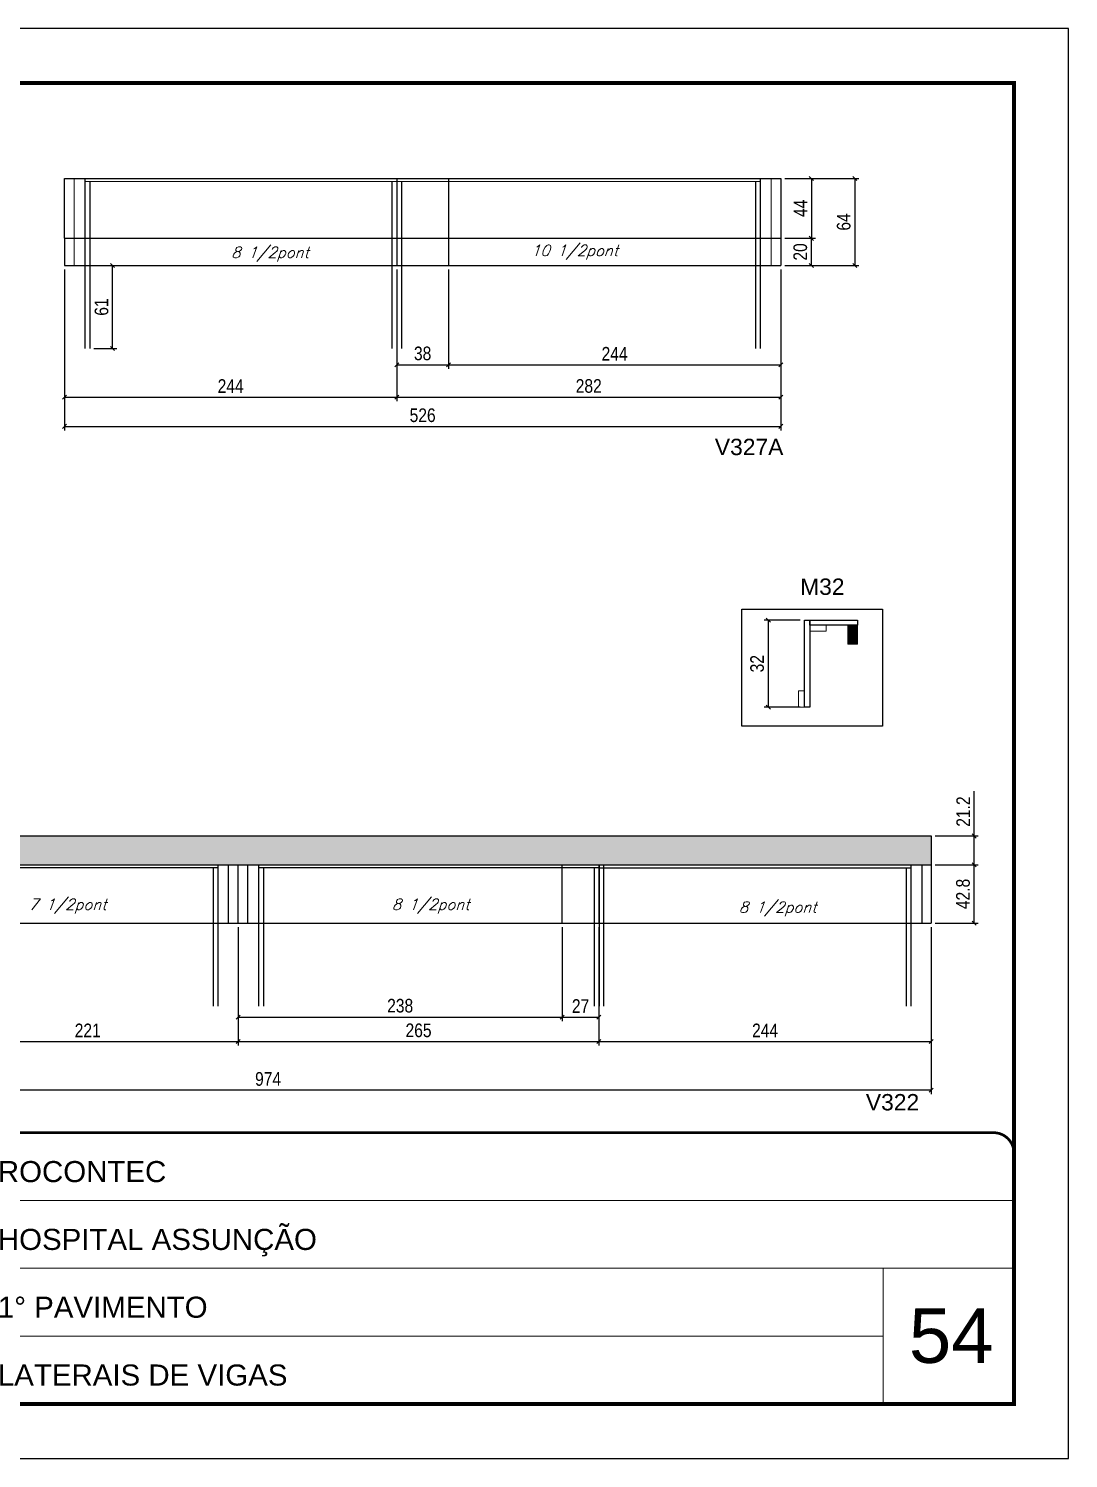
# Model space of a CAD drawing. Extents: x 137137 to 143418, y 10464 to 34486.
# Drawn here: x 139444 to 140207, y 18504 to 19554 of the extents above; entities that cross this region are included whole.
import ezdxf

# ---------------------------------------------------------------- set-up
doc = ezdxf.new("R2010")
doc.units = 0
doc.linetypes.add('CONTINUO', pattern=[0])
doc.linetypes.add('DASHED', pattern=[0.75, 0.5, -0.25])
for name, color, linetype in [('5', 5, 'Continuous'), ('COTA', 241, 'Continuous'), ('Painéis', 200, 'Continuous'), ('SARR_2.2x7', 40, 'Continuous'), ('SARR_3.5x7', 81, 'Continuous'), ('texto', 7, 'Continuous')]:
    doc.layers.add(name, color=color, linetype=linetype)
for name, color, linetype, lineweight in [('CARIMBO', 255, 'Continuous', 9), ('Folhas', 255, 'Continuous', 9), ('Madeira', 126, 'Continuous', 18), ('Sarr 2.2x7', 40, 'Continuous', 9), ('SARRAFO DE PRESSAO', 251, 'DASHED', 9)]:
    doc.layers.add(name, color=color, linetype=linetype, lineweight=lineweight)
doc.layers.add('FELIPE', color=2, linetype='Continuous', lineweight=13, plot=False)
doc.layers.add('Laje_Perimetro', color=7, linetype='Continuous', plot=False)
doc.styles.add('ARIAL', font='arial.ttf')
doc.styles.add('COTA TECNICA', font='techl___.ttf', dxfattribs={"height": 10})
doc.styles.add('Romans', font='romans.shx')
doc.styles.get("Standard").update_dxf_attribs({"font": 'arial.ttf'})
doc.styles.add('Tecnologia', font='')
doc.styles.get('Tecnologia').set_extended_font_data('Forgotten Futurist')
doc.dimstyles.new('PAINEL', dxfattribs={"dimtxt": 10, "dimasz": 3, "dimexe": 3, "dimexo": 3, "dimgap": 3, "dimtad": 1, "dimdec": 1, "dimzin": 12, "dimdsep": 46, "dimtxsty": 'COTA TECNICA', "dimblk1": 'OBLIQUE', "dimblk2": 'OBLIQUE', "dimsah": 1, "dimcen": 0.9, "dimclrd": 4, "dimclre": 4, "dimclrt": 240, "dimadec": 1, "dimazin": 3, "dimtfac": 1, "dimtdec": 1, "dimtmove": 0, "dimatfit": 3, "dimfxl": 1, "dimtolj": 1, "dimtzin": 12, "dimarcsym": 0})

# ---------------------------------------------------------------- blocks, each defined once
blk = doc.blocks.new('9999999999')
at = {"color": 30, "linetype": 'CONTINUO'}
for p, q in [((98564.6, 34230.2), (98564.6, 34429.4)), ((98564.6, 34379.6), (99584, 34379.6)), ((98564.6, 34329.8), (99488, 34329.8)), ((99584, 34329.8), (99488, 34329.8)), ((99488, 34329.8), (99488, 34230.2)), ((98564.6, 34280), (99488, 34280))]:
    blk.add_line(p, q, dxfattribs=at)
at = {"color": 30, "linetype": 'CONTINUO', "const_width": 2}
blk.add_lwpolyline([(99584, 34230.2), (99584, 34414.4, 0.414214), (99569, 34429.4), (98229, 34429.4, 0.414214), (98214, 34414.4), (98214, 34245.2, 0.414214), (98229, 34230.2), (99584, 34230.2)], format="xyb", dxfattribs=at)
at = {"layer": 'Folhas'}
blk.add_lwpolyline([(98139, 34190.2), (99624, 34190.2), (99624, 35240.2), (98139, 35240.2)], close=True, dxfattribs=at)
at = {"layer": 'Folhas', "color": 30, "const_width": 3}
blk.add_lwpolyline([(98214, 34230.2), (99584, 34230.2), (99584, 35200.2), (98214, 35200.2)], close=True, dxfattribs=at)
at = {"color": 7, "linetype": 'Continuous', "ltscale": 5, "style": 'ARIAL'}
for s, height, p in [('ROCONTEC', 15.48, (98837.7, 34393.1)), ('HOSPITAL ASSUNÇÃO', 15.483, (98837.7, 34343.3)), ('1° PAVIMENTO', 15.483, (98837.7, 34293.5)), ('NOVA SISTEMAS CONSTRUTIVOS', 11.059, (98263.2, 34267.2)), ('LATERAIS DE VIGAS', 15.483, (98837.7, 34243.7))]:
    blk.add_text(s, height=height, dxfattribs=at).set_placement(p)
at = {"layer": 'Folhas', "color": 7, "style": 'Tecnologia', "width": 1.5}
for s, p in [('CLIENTE:', (98573.7, 34397.2)), ('OBRA:', (98573.7, 34347.3)), ('PAVIMENTO:', (98573.7, 34297.5)), ('PROJETO:', (98573.7, 34247.7))]:
    blk.add_text(s, height=14, dxfattribs=at).set_placement(p)
blk = doc.blocks.new('_Oblique')
at = {"color": 0, "linetype": 'ByBlock', "lineweight": -2}
blk.add_line((-0.5, -0.5), (0.5, 0.5), dxfattribs=at)
blk = doc.blocks.new('*D1535')
at = {"layer": 'COTA', "color": 4, "lineweight": -2, "ltscale": 25, "transparency": 16777216}
for p, q in [((139470, 19377.3), (139470, 19280.7)), ((139714, 19377.3), (139714, 19280.7)), ((139470, 19283.7), (139714, 19283.7))]:
    blk.add_line(p, q, dxfattribs=at)
at = {"layer": 'Defpoints', "color": 0, "ltscale": 25, "transparency": 16777216}
for p in [(139470, 19380.3), (139714, 19380.3), (139714, 19283.7)]:
    blk.add_point(p, dxfattribs=at)
at = {"layer": 'COTA', "color": 4, "lineweight": -2, "ltscale": 25, "transparency": 16777216, "xscale": 3, "yscale": 3, "zscale": 3, "rotation": 180}
blk.add_blockref('_Oblique', (139470, 19283.7), dxfattribs=at)
at = {"layer": 'COTA', "color": 4, "lineweight": -2, "ltscale": 25, "transparency": 16777216, "xscale": 3, "yscale": 3, "zscale": 3}
blk.add_blockref('_Oblique', (139714, 19283.7), dxfattribs=at)
at = {"layer": 'COTA', "color": 240, "ltscale": 25, "transparency": 16777216, "insert": (139592, 19291.8), "char_height": 10, "attachment_point": 5, "style": 'COTA TECNICA'}
blk.add_mtext('\\A1;244', dxfattribs=at)
blk = doc.blocks.new('*D1536')
at = {"layer": 'COTA', "color": 4, "lineweight": -2, "ltscale": 25, "transparency": 16777216}
for p, q in [((139752, 19377.3), (139752, 19304.4)), ((139996, 19377.3), (139996, 19304.4)), ((139752, 19307.4), (139996, 19307.4))]:
    blk.add_line(p, q, dxfattribs=at)
at = {"layer": 'Defpoints', "color": 0, "ltscale": 25, "transparency": 16777216}
for p in [(139752, 19380.3), (139996, 19380.3), (139996, 19307.4)]:
    blk.add_point(p, dxfattribs=at)
at = {"layer": 'COTA', "color": 4, "lineweight": -2, "ltscale": 25, "transparency": 16777216, "xscale": 3, "yscale": 3, "zscale": 3, "rotation": 180}
blk.add_blockref('_Oblique', (139752, 19307.4), dxfattribs=at)
at = {"layer": 'COTA', "color": 4, "lineweight": -2, "ltscale": 25, "transparency": 16777216, "xscale": 3, "yscale": 3, "zscale": 3}
blk.add_blockref('_Oblique', (139996, 19307.4), dxfattribs=at)
at = {"layer": 'COTA', "color": 240, "ltscale": 25, "transparency": 16777216, "insert": (139874, 19315.5), "char_height": 10, "attachment_point": 5, "style": 'COTA TECNICA'}
blk.add_mtext('\\A1;244', dxfattribs=at)
blk = doc.blocks.new('*D1537')
at = {"layer": 'COTA', "color": 4, "lineweight": -2, "ltscale": 25, "transparency": 16777216}
for p, q in [((139999, 19444.3), (140053.4, 19444.3)), ((140050.4, 19444.3), (140050.4, 19380.3)), ((139999, 19380.3), (140053.4, 19380.3))]:
    blk.add_line(p, q, dxfattribs=at)
at = {"layer": 'Defpoints', "color": 0, "ltscale": 25, "transparency": 16777216}
for p in [(139996, 19444.3), (139996, 19380.3), (140050.4, 19380.3)]:
    blk.add_point(p, dxfattribs=at)
at = {"layer": 'COTA', "color": 4, "lineweight": -2, "ltscale": 25, "transparency": 16777216, "xscale": 3, "yscale": 3, "zscale": 3}
for p, rotation in [((140050.4, 19444.3), 90), ((140050.4, 19380.3), 270)]:
    blk.add_blockref('_Oblique', p, dxfattribs=dict(at, rotation=rotation))
at = {"layer": 'COTA', "color": 240, "ltscale": 25, "transparency": 16777216, "insert": (140042.3, 19412.3), "char_height": 10, "attachment_point": 5, "rotation": 90, "style": 'COTA TECNICA'}
blk.add_mtext('\\A1;64', dxfattribs=at)
blk = doc.blocks.new('*D1501')
at = {"layer": 'COTA', "color": 4, "lineweight": -2, "ltscale": 25, "transparency": 16777216}
for p, q in [((139470, 19377.3), (139470, 19259.2)), ((139996, 19377.3), (139996, 19259.2)), ((139470, 19262.2), (139996, 19262.2))]:
    blk.add_line(p, q, dxfattribs=at)
at = {"layer": 'Defpoints', "color": 0, "ltscale": 25, "transparency": 16777216}
for p in [(139470, 19380.3), (139996, 19380.3), (139996, 19262.2)]:
    blk.add_point(p, dxfattribs=at)
at = {"layer": 'COTA', "color": 4, "lineweight": -2, "ltscale": 25, "transparency": 16777216, "xscale": 3, "yscale": 3, "zscale": 3, "rotation": 180}
blk.add_blockref('_Oblique', (139470, 19262.2), dxfattribs=at)
at = {"layer": 'COTA', "color": 4, "lineweight": -2, "ltscale": 25, "transparency": 16777216, "xscale": 3, "yscale": 3, "zscale": 3}
blk.add_blockref('_Oblique', (139996, 19262.2), dxfattribs=at)
at = {"layer": 'COTA', "color": 240, "ltscale": 25, "transparency": 16777216, "insert": (139733, 19270.3), "char_height": 10, "attachment_point": 5, "style": 'COTA TECNICA'}
blk.add_mtext('\\A1;526', dxfattribs=at)
blk = doc.blocks.new('*D1538')
at = {"layer": 'COTA', "color": 4, "lineweight": -2, "ltscale": 25, "transparency": 16777216}
for p, q in [((139714, 19377.3), (139714, 19304.4)), ((139752, 19377.3), (139752, 19304.4)), ((139714, 19307.4), (139752, 19307.4))]:
    blk.add_line(p, q, dxfattribs=at)
at = {"layer": 'Defpoints', "color": 0, "ltscale": 25, "transparency": 16777216}
for p in [(139714, 19380.3), (139752, 19380.3), (139752, 19307.4)]:
    blk.add_point(p, dxfattribs=at)
at = {"layer": 'COTA', "color": 4, "lineweight": -2, "ltscale": 25, "transparency": 16777216, "xscale": 3, "yscale": 3, "zscale": 3, "rotation": 180}
blk.add_blockref('_Oblique', (139714, 19307.4), dxfattribs=at)
at = {"layer": 'COTA', "color": 4, "lineweight": -2, "ltscale": 25, "transparency": 16777216, "xscale": 3, "yscale": 3, "zscale": 3}
blk.add_blockref('_Oblique', (139752, 19307.4), dxfattribs=at)
at = {"layer": 'COTA', "color": 240, "ltscale": 25, "transparency": 16777216, "insert": (139733, 19315.7), "char_height": 10, "attachment_point": 5, "style": 'COTA TECNICA'}
blk.add_mtext('\\A1;38', dxfattribs=at)
blk = doc.blocks.new('*D1502')
at = {"layer": 'COTA', "color": 4, "lineweight": -2, "ltscale": 25, "transparency": 16777216}
for p, q in [((139714, 19377.3), (139714, 19280.7)), ((139996, 19377.3), (139996, 19280.7)), ((139714, 19283.7), (139996, 19283.7))]:
    blk.add_line(p, q, dxfattribs=at)
at = {"layer": 'Defpoints', "color": 0, "ltscale": 25, "transparency": 16777216}
for p in [(139714, 19380.3), (139996, 19380.3), (139996, 19283.7)]:
    blk.add_point(p, dxfattribs=at)
at = {"layer": 'COTA', "color": 4, "lineweight": -2, "ltscale": 25, "transparency": 16777216, "xscale": 3, "yscale": 3, "zscale": 3, "rotation": 180}
blk.add_blockref('_Oblique', (139714, 19283.7), dxfattribs=at)
at = {"layer": 'COTA', "color": 4, "lineweight": -2, "ltscale": 25, "transparency": 16777216, "xscale": 3, "yscale": 3, "zscale": 3}
blk.add_blockref('_Oblique', (139996, 19283.7), dxfattribs=at)
at = {"layer": 'COTA', "color": 240, "ltscale": 25, "transparency": 16777216, "insert": (139855, 19291.8), "char_height": 10, "attachment_point": 5, "style": 'COTA TECNICA'}
blk.add_mtext('\\A1;282', dxfattribs=at)
blk = doc.blocks.new('*D1545')
at = {"layer": 'COTA', "color": 4, "lineweight": -2, "ltscale": 25, "transparency": 16777216}
for p, q in [((139132.5, 18894.4), (139132.5, 18771.8)), ((140106.5, 18894.4), (140106.5, 18771.8)), ((140106.5, 18774.8), (139132.5, 18774.8))]:
    blk.add_line(p, q, dxfattribs=at)
at = {"layer": 'Defpoints', "color": 0, "ltscale": 25, "transparency": 16777216}
for p in [(139132.5, 18897.4), (140106.5, 18897.4), (139132.5, 18774.8)]:
    blk.add_point(p, dxfattribs=at)
at = {"layer": 'COTA', "color": 4, "lineweight": -2, "ltscale": 25, "transparency": 16777216, "xscale": 3, "yscale": 3, "zscale": 3, "rotation": 180}
blk.add_blockref('_Oblique', (139132.5, 18774.8), dxfattribs=at)
at = {"layer": 'COTA', "color": 4, "lineweight": -2, "ltscale": 25, "transparency": 16777216, "xscale": 3, "yscale": 3, "zscale": 3}
blk.add_blockref('_Oblique', (140106.5, 18774.8), dxfattribs=at)
at = {"layer": 'COTA', "color": 240, "ltscale": 25, "transparency": 16777216, "insert": (139619.5, 18782.9), "char_height": 10, "attachment_point": 5, "style": 'COTA TECNICA'}
blk.add_mtext('\\A1;974', dxfattribs=at)
blk = doc.blocks.new('*D1507')
at = {"layer": 'COTA', "color": 4, "lineweight": -2, "ltscale": 25, "transparency": 16777216}
for p, q in [((139376.5, 18894.4), (139376.5, 18807.5)), ((139597.5, 18894.4), (139597.5, 18807.5)), ((139376.5, 18810.5), (139597.5, 18810.5))]:
    blk.add_line(p, q, dxfattribs=at)
at = {"layer": 'Defpoints', "color": 0, "ltscale": 25, "transparency": 16777216}
for p in [(139376.5, 18897.4), (139597.5, 18897.4), (139597.5, 18810.5)]:
    blk.add_point(p, dxfattribs=at)
at = {"layer": 'COTA', "color": 4, "lineweight": -2, "ltscale": 25, "transparency": 16777216, "xscale": 3, "yscale": 3, "zscale": 3, "rotation": 180}
blk.add_blockref('_Oblique', (139376.5, 18810.5), dxfattribs=at)
at = {"layer": 'COTA', "color": 4, "lineweight": -2, "ltscale": 25, "transparency": 16777216, "xscale": 3, "yscale": 3, "zscale": 3}
blk.add_blockref('_Oblique', (139597.5, 18810.5), dxfattribs=at)
at = {"layer": 'COTA', "color": 240, "ltscale": 25, "transparency": 16777216, "insert": (139487, 18818.6), "char_height": 10, "attachment_point": 5, "style": 'COTA TECNICA'}
blk.add_mtext('\\A1;221', dxfattribs=at)
blk = doc.blocks.new('*D1508')
at = {"layer": 'COTA', "color": 4, "lineweight": -2, "ltscale": 25, "transparency": 16777216}
for p, q in [((139597.5, 18894.4), (139597.5, 18807.5)), ((139862.5, 18894.4), (139862.5, 18807.5)), ((139597.5, 18810.5), (139862.5, 18810.5))]:
    blk.add_line(p, q, dxfattribs=at)
at = {"layer": 'Defpoints', "color": 0, "ltscale": 25, "transparency": 16777216}
for p in [(139597.5, 18897.4), (139862.5, 18897.4), (139862.5, 18810.5)]:
    blk.add_point(p, dxfattribs=at)
at = {"layer": 'COTA', "color": 4, "lineweight": -2, "ltscale": 25, "transparency": 16777216, "xscale": 3, "yscale": 3, "zscale": 3, "rotation": 180}
blk.add_blockref('_Oblique', (139597.5, 18810.5), dxfattribs=at)
at = {"layer": 'COTA', "color": 4, "lineweight": -2, "ltscale": 25, "transparency": 16777216, "xscale": 3, "yscale": 3, "zscale": 3}
blk.add_blockref('_Oblique', (139862.5, 18810.5), dxfattribs=at)
at = {"layer": 'COTA', "color": 240, "ltscale": 25, "transparency": 16777216, "insert": (139730, 18818.6), "char_height": 10, "attachment_point": 5, "style": 'COTA TECNICA'}
blk.add_mtext('\\A1;265', dxfattribs=at)
blk = doc.blocks.new('*D1509')
at = {"layer": 'Defpoints', "color": 0, "linetype": 'ByBlock', "transparency": 16777216}
for p in [(140013.4, 19119.9), (139986.9, 19055.9), (140013.4, 19055.9)]:
    blk.add_point(p, dxfattribs=at)
at = {"layer": 'Sarr 2.2x7', "color": 4, "linetype": 'ByBlock', "lineweight": -2, "transparency": 16777216}
for p, q in [((140010.4, 19119.9), (139983.9, 19119.9)), ((139986.9, 19119.9), (139986.9, 19055.9)), ((140010.4, 19055.9), (139983.9, 19055.9))]:
    blk.add_line(p, q, dxfattribs=at)
at = {"layer": 'Sarr 2.2x7', "color": 4, "linetype": 'ByBlock', "lineweight": -2, "transparency": 16777216, "xscale": 3, "yscale": 3, "zscale": 3}
for p, rotation in [((139986.9, 19119.9), 90), ((139986.9, 19055.9), 270)]:
    blk.add_blockref('_Oblique', p, dxfattribs=dict(at, rotation=rotation))
at = {"layer": 'Sarr 2.2x7', "color": 240, "linetype": 'ByBlock', "transparency": 16777216, "insert": (139978.7, 19087.9), "char_height": 10, "attachment_point": 5, "rotation": 90, "style": 'COTA TECNICA'}
blk.add_mtext('\\A1;32', dxfattribs=at)
blk = doc.blocks.new('*D1510')
at = {"layer": 'COTA', "color": 4, "lineweight": -2, "ltscale": 25, "transparency": 16777216}
for p, q in [((140109.5, 18940.2), (140141, 18940.2)), ((140138, 18897.4), (140138, 18940.2)), ((140109.5, 18897.4), (140141, 18897.4))]:
    blk.add_line(p, q, dxfattribs=at)
at = {"layer": 'Defpoints', "color": 0, "ltscale": 25, "transparency": 16777216}
for p in [(140106.5, 18940.2), (140138, 18940.2), (140106.5, 18897.4)]:
    blk.add_point(p, dxfattribs=at)
at = {"layer": 'COTA', "color": 4, "lineweight": -2, "ltscale": 25, "transparency": 16777216, "xscale": 3, "yscale": 3, "zscale": 3}
for p, rotation in [((140138, 18940.2), 90), ((140138, 18897.4), 270)]:
    blk.add_blockref('_Oblique', p, dxfattribs=dict(at, rotation=rotation))
at = {"layer": 'COTA', "color": 240, "ltscale": 25, "transparency": 16777216, "insert": (140129.9, 18918.8), "char_height": 10, "attachment_point": 5, "rotation": 90, "style": 'COTA TECNICA'}
blk.add_mtext('\\A1;42.8', dxfattribs=at)
blk = doc.blocks.new('*D1511')
at = {"layer": 'COTA', "color": 4, "lineweight": -2, "ltscale": 25, "transparency": 16777216}
for p, q in [((140138, 18961.4), (140138, 18994.2)), ((140109.5, 18961.4), (140141, 18961.4)), ((140138, 18940.2), (140138, 18961.4)), ((140109.5, 18940.2), (140141, 18940.2))]:
    blk.add_line(p, q, dxfattribs=at)
at = {"layer": 'Defpoints', "color": 0, "ltscale": 25, "transparency": 16777216}
for p in [(140106.5, 18961.4), (140138, 18961.4), (140106.5, 18940.2)]:
    blk.add_point(p, dxfattribs=at)
at = {"layer": 'COTA', "color": 4, "lineweight": -2, "ltscale": 25, "transparency": 16777216, "xscale": 3, "yscale": 3, "zscale": 3}
for p, rotation in [((140138, 18961.4), 90), ((140138, 18940.2), 270)]:
    blk.add_blockref('_Oblique', p, dxfattribs=dict(at, rotation=rotation))
at = {"layer": 'COTA', "color": 240, "ltscale": 25, "transparency": 16777216, "insert": (140130, 18979.3), "char_height": 10, "attachment_point": 5, "rotation": 90, "style": 'COTA TECNICA'}
blk.add_mtext('\\A1;21.2', dxfattribs=at)
blk = doc.blocks.new('*D1499')
at = {"layer": 'COTA', "color": 4, "lineweight": -2, "ltscale": 25, "transparency": 16777216}
for p, q in [((139862.5, 18894.4), (139862.5, 18807.5)), ((140106.5, 18894.4), (140106.5, 18807.5)), ((139862.5, 18810.5), (140106.5, 18810.5))]:
    blk.add_line(p, q, dxfattribs=at)
at = {"layer": 'Defpoints', "color": 0, "ltscale": 25, "transparency": 16777216}
for p in [(139862.5, 18897.4), (140106.5, 18897.4), (140106.5, 18810.5)]:
    blk.add_point(p, dxfattribs=at)
at = {"layer": 'COTA', "color": 4, "lineweight": -2, "ltscale": 25, "transparency": 16777216, "xscale": 3, "yscale": 3, "zscale": 3, "rotation": 180}
blk.add_blockref('_Oblique', (139862.5, 18810.5), dxfattribs=at)
at = {"layer": 'COTA', "color": 4, "lineweight": -2, "ltscale": 25, "transparency": 16777216, "xscale": 3, "yscale": 3, "zscale": 3}
blk.add_blockref('_Oblique', (140106.5, 18810.5), dxfattribs=at)
at = {"layer": 'COTA', "color": 240, "ltscale": 25, "transparency": 16777216, "insert": (139984.5, 18818.6), "char_height": 10, "attachment_point": 5, "style": 'COTA TECNICA'}
blk.add_mtext('\\A1;244', dxfattribs=at)
blk = doc.blocks.new('*D2115')
at = {"layer": 'COTA', "color": 4, "lineweight": -2, "ltscale": 25, "transparency": 16777216}
for p, q in [((139491.5, 19380.3), (139508.3, 19380.3)), ((139505.3, 19319.3), (139505.3, 19380.3)), ((139491.5, 19319.3), (139508.3, 19319.3))]:
    blk.add_line(p, q, dxfattribs=at)
at = {"layer": 'Defpoints', "color": 0, "ltscale": 25, "transparency": 16777216}
for p in [(139488.5, 19380.3), (139505.3, 19380.3), (139488.5, 19319.3)]:
    blk.add_point(p, dxfattribs=at)
at = {"layer": 'COTA', "color": 4, "lineweight": -2, "ltscale": 25, "transparency": 16777216, "xscale": 3, "yscale": 3, "zscale": 3}
for p, rotation in [((139505.3, 19380.3), 90), ((139505.3, 19319.3), 270)]:
    blk.add_blockref('_Oblique', p, dxfattribs=dict(at, rotation=rotation))
at = {"layer": 'COTA', "color": 240, "ltscale": 25, "transparency": 16777216, "insert": (139497.2, 19349.8), "char_height": 10, "attachment_point": 5, "rotation": 90, "style": 'COTA TECNICA'}
blk.add_mtext('\\A1;61', dxfattribs=at)
blk = doc.blocks.new('*D2116')
at = {"layer": 'COTA', "color": 4, "lineweight": -2, "ltscale": 25, "transparency": 16777216}
for p, q in [((139597.5, 18894.4), (139597.5, 18825.4)), ((139835.5, 18894.4), (139835.5, 18825.4)), ((139597.5, 18828.4), (139835.5, 18828.4))]:
    blk.add_line(p, q, dxfattribs=at)
at = {"layer": 'Defpoints', "color": 0, "ltscale": 25, "transparency": 16777216}
for p in [(139597.5, 18897.4), (139835.5, 18897.4), (139835.5, 18828.4)]:
    blk.add_point(p, dxfattribs=at)
at = {"layer": 'COTA', "color": 4, "lineweight": -2, "ltscale": 25, "transparency": 16777216, "xscale": 3, "yscale": 3, "zscale": 3, "rotation": 180}
blk.add_blockref('_Oblique', (139597.5, 18828.4), dxfattribs=at)
at = {"layer": 'COTA', "color": 4, "lineweight": -2, "ltscale": 25, "transparency": 16777216, "xscale": 3, "yscale": 3, "zscale": 3}
blk.add_blockref('_Oblique', (139835.5, 18828.4), dxfattribs=at)
at = {"layer": 'COTA', "color": 240, "ltscale": 25, "transparency": 16777216, "insert": (139716.5, 18836.7), "char_height": 10, "attachment_point": 5, "style": 'COTA TECNICA'}
blk.add_mtext('\\A1;238', dxfattribs=at)
blk = doc.blocks.new('*D2117')
at = {"layer": 'COTA', "color": 4, "lineweight": -2, "ltscale": 25, "transparency": 16777216}
for p, q in [((139835.5, 18894.4), (139835.5, 18825.4)), ((139862.5, 18894.4), (139862.5, 18825.4)), ((139835.5, 18828.4), (139862.5, 18828.4))]:
    blk.add_line(p, q, dxfattribs=at)
at = {"layer": 'Defpoints', "color": 0, "ltscale": 25, "transparency": 16777216}
for p in [(139835.5, 18897.4), (139862.5, 18897.4), (139862.5, 18828.4)]:
    blk.add_point(p, dxfattribs=at)
at = {"layer": 'COTA', "color": 4, "lineweight": -2, "ltscale": 25, "transparency": 16777216, "xscale": 3, "yscale": 3, "zscale": 3, "rotation": 180}
blk.add_blockref('_Oblique', (139835.5, 18828.4), dxfattribs=at)
at = {"layer": 'COTA', "color": 4, "lineweight": -2, "ltscale": 25, "transparency": 16777216, "xscale": 3, "yscale": 3, "zscale": 3}
blk.add_blockref('_Oblique', (139862.5, 18828.4), dxfattribs=at)
at = {"layer": 'COTA', "color": 240, "ltscale": 25, "transparency": 16777216, "insert": (139849, 18836.5), "char_height": 10, "attachment_point": 5, "style": 'COTA TECNICA'}
blk.add_mtext('\\A1;27', dxfattribs=at)
blk = doc.blocks.new('*D2143')
at = {"layer": 'Defpoints', "color": 0, "ltscale": 25, "transparency": 16777216}
for p in [(139996, 19444.3), (139996, 19400.3), (140018.5, 19400.3)]:
    blk.add_point(p, dxfattribs=at)
at = {"layer": 'FELIPE', "color": 4, "lineweight": -2, "ltscale": 25, "transparency": 16777216}
for p, q in [((139999, 19444.3), (140021.5, 19444.3)), ((140018.5, 19444.3), (140018.5, 19400.3)), ((139999, 19400.3), (140021.5, 19400.3))]:
    blk.add_line(p, q, dxfattribs=at)
at = {"layer": 'FELIPE', "color": 4, "lineweight": -2, "ltscale": 25, "transparency": 16777216, "xscale": 3, "yscale": 3, "zscale": 3}
for p, rotation in [((140018.5, 19444.3), 90), ((140018.5, 19400.3), 270)]:
    blk.add_blockref('_Oblique', p, dxfattribs=dict(at, rotation=rotation))
at = {"layer": 'FELIPE', "color": 240, "ltscale": 25, "transparency": 16777216, "insert": (140010.5, 19422.3), "char_height": 10, "attachment_point": 5, "rotation": 90, "style": 'COTA TECNICA'}
blk.add_mtext('\\A1;44', dxfattribs=at)
blk = doc.blocks.new('*D2144')
at = {"layer": 'Defpoints', "color": 0, "ltscale": 25, "transparency": 16777216}
for p in [(139996, 19400.3), (140018.5, 19400.3), (139996, 19380.3)]:
    blk.add_point(p, dxfattribs=at)
at = {"layer": 'FELIPE', "color": 4, "lineweight": -2, "ltscale": 25, "transparency": 16777216}
for p, q in [((139999, 19400.3), (140021.5, 19400.3)), ((140018.5, 19380.3), (140018.5, 19400.3)), ((139999, 19380.3), (140021.5, 19380.3))]:
    blk.add_line(p, q, dxfattribs=at)
at = {"layer": 'FELIPE', "color": 4, "lineweight": -2, "ltscale": 25, "transparency": 16777216, "xscale": 3, "yscale": 3, "zscale": 3}
for p, rotation in [((140018.5, 19400.3), 90), ((140018.5, 19380.3), 270)]:
    blk.add_blockref('_Oblique', p, dxfattribs=dict(at, rotation=rotation))
at = {"layer": 'FELIPE', "color": 240, "ltscale": 25, "transparency": 16777216, "insert": (140010.4, 19390.3), "char_height": 10, "attachment_point": 5, "rotation": 90, "style": 'COTA TECNICA'}
blk.add_mtext('\\A1;20', dxfattribs=at)

msp = doc.modelspace()

# ---------------------------------------------------------------- hatches: boundary and pattern name
at = {"layer": 'COTA', "linetype": 'ByBlock'}
h = msp.add_hatch(dxfattribs=at)
h.set_pattern_fill('AR-CONC', color=256, scale=0.03)
h.set_pattern_definition([(50, (-1311.41, -5743.453), (5.46554007, -0.47817257), [0.5715, -6.2865]), (355, (-1311.41, -5743.453), (-1.05730264, 5.73170536), [0.4572, -5.02921753]), (100.4514447, (-1310.9546, -5743.493), (4.40823741, 5.25353256), [0.48570026, -5.34270734]), (46.1842, (-1311.41, -5741.929), (8.13237123, -1.26126984), [0.85725, -9.42975]), (96.6355576, (-1310.732, -5742.034), (7.122124, 7.42278374), [0.7285507, -8.01406824]), (351.184151, (-1311.41, -5741.929), (7.122124, 7.42278374), [0.685799, -7.54379196]), (21, (-1310.648, -5742.31), (4.54843174, -3.06795595), [0.5715, -6.2865]), (326, (-1310.648, -5742.31), (1.85406085, 5.52563898), [0.4572, -5.0292]), (71.451445, (-1310.269, -5742.5656), (6.40249258, 2.45768307), [0.48570026, -5.34269813]), (37.5, (-1311.41, -5743.453), (0.092658098, 2.536651166), [0, -4.96824, 0, -5.1054, 0, -5.04825]), (7.5, (-1311.41, -5743.453), (2.004589875, 3.005417245), [0, -2.91084, 0, -4.85394, 0, -1.92405]), (327.5, (-1313.1093, -5743.453), (4.067717855, -0.17186232), [0, -1.905, 0, -5.9436, 0, -7.8867]), (317.5, (-1313.8713, -5743.453), (4.44387544, 0.76279473), [0, -2.4765, 0, -3.94716, 0, -5.6007])])
h.paths.add_polyline_path([(139132.54, 18961.44), (139132.54, 18940.24), (139841.54, 18940.24), (140106.54, 18940.24), (140106.54, 18961.44), (139841.54, 18961.44)])
at = {"layer": 'Madeira'}
h = msp.add_hatch(dxfattribs=at)
h.set_pattern_fill('ANSI31', color=256, scale=0.2, angle=270, style=0)
h.set_pattern_definition([(315, (156618.3495, 5768.13055), (0.449012806, 0.449012806), [])])
h.paths.add_polyline_path([(140052.33, 19116.26), (140045.33, 19116.26), (140045.33, 19102.26), (140052.33, 19102.26)])

# ---------------------------------------------------------------- linework, layer by layer
at = {"linetype": 'ByBlock'}
msp.add_lwpolyline([(139967.42, 19128.02), (140070.86, 19128.02), (140070.86, 19042.09), (139967.42, 19042.09)], close=True, dxfattribs=at)
at = {"layer": 'COTA', "linetype": 'ByBlock'}
for p, q in [((139132.54, 18961.44), (139862.54, 18961.44)), ((139862.54, 18961.44), (140106.54, 18961.44)), ((140106.54, 18961.44), (140106.54, 18940.24))]:
    msp.add_line(p, q, dxfattribs=at)
at = {"layer": 'Laje_Perimetro'}
msp.add_lwpolyline([(140207.29, 19554.3), (138722.29, 19554.3), (138722.29, 18504.3), (140207.29, 18504.3)], close=True, dxfattribs=at)
at = {"layer": 'Madeira'}
msp.add_lwpolyline([(140052.33, 19116.26), (140045.33, 19116.26), (140045.33, 19102.26), (140052.33, 19102.26)], close=True, dxfattribs=at)
at = {"layer": 'Painéis'}
for p, q in [((139469.97, 19444.32), (139995.97, 19444.32)), ((139469.97, 19400.32), (139469.97, 19444.32)), ((139995.97, 19444.32), (139995.97, 19380.32)), ((139469.97, 19400.32), (139995.97, 19400.32)), ((139469.97, 19380.32), (139995.97, 19380.32)), ((139132.54, 18940.24), (139862.54, 18940.24)), ((139132.54, 18897.44), (139862.54, 18897.44))]:
    msp.add_line(p, q, dxfattribs=at)
at = {"layer": 'Painéis', "ltscale": 25}
for p, q in [((139713.97, 19444.32), (139713.97, 19380.32)), ((139751.97, 19444.32), (139751.97, 19380.32)), ((139469.97, 19400.32), (139469.97, 19380.32)), ((139597.54, 18897.44), (139597.54, 18940.24)), ((139835.54, 18897.44), (139835.54, 18940.24)), ((139862.54, 18897.44), (139862.54, 18940.24)), ((139862.54, 18940.24), (140106.54, 18940.24)), ((140106.54, 18940.24), (140106.54, 18897.44)), ((139862.54, 18897.44), (140106.54, 18897.44))]:
    msp.add_line(p, q, dxfattribs=at)
at = {"layer": 'Painéis'}
msp.add_lwpolyline([(140017.37, 19055.86), (140013.37, 19055.86), (140013.37, 19119.86), (140017.37, 19119.86)], close=True, dxfattribs=at)
at = {"layer": 'Painéis', "linetype": 'ByBlock'}
msp.add_lwpolyline([(140017.37, 19119.86), (140052.32, 19119.86), (140052.32, 19116.26), (140017.37, 19116.26), (140017.37, 19119.86)], dxfattribs=at)
at = {"layer": 'Sarr 2.2x7'}
for p, q in [((139476.97, 19380.32), (139476.97, 19444.32)), ((139484.97, 19442.12), (139713.97, 19442.12)), ((139713.97, 19442.12), (139980.97, 19442.12)), ((139988.97, 19444.32), (139988.97, 19380.32))]:
    msp.add_line(p, q, dxfattribs=at)
at = {"layer": 'Sarr 2.2x7', "linetype": 'ByBlock'}
for points in [[(140017.37, 19116.26), (140029.37, 19116.26), (140029.37, 19111.86), (140017.37, 19111.86), (140017.37, 19116.26)], [(140008.97, 19055.86), (140008.97, 19067.86), (140013.37, 19067.86), (140013.37, 19055.86), (140008.97, 19055.86)]]:
    msp.add_lwpolyline(points, dxfattribs=at)
at = {"layer": 'SARR_2.2x7', "linetype": 'Continuous'}
for p, q in [((139582.54, 18938.04), (139376.54, 18938.04)), ((139590.54, 18897.44), (139590.54, 18940.24)), ((139604.54, 18897.44), (139604.54, 18940.24)), ((139862.54, 18938.04), (139612.54, 18938.04)), ((139862.54, 18938.04), (140091.54, 18938.04)), ((140099.54, 18940.24), (140099.54, 18897.44))]:
    msp.add_line(p, q, dxfattribs=at)
at = {"layer": 'SARR_3.5x7'}
for p, q in [((139484.97, 19444.32), (139484.97, 19319.32)), ((139488.47, 19442.12), (139488.47, 19319.32)), ((139710.47, 19442.12), (139710.47, 19319.32)), ((139717.47, 19442.12), (139717.47, 19319.32)), ((139977.47, 19442.12), (139977.47, 19319.32)), ((139980.97, 19444.32), (139980.97, 19319.32)), ((139579.04, 18938.04), (139579.04, 18836.44)), ((139582.54, 18940.24), (139582.54, 18836.44)), ((139612.54, 18940.24), (139612.54, 18836.44)), ((139616.04, 18938.04), (139616.04, 18836.44)), ((139859.04, 18938.04), (139859.04, 18836.44)), ((139862.54, 18940.24), (139862.54, 18836.44)), ((139866.04, 18836.44), (139866.04, 18940.24)), ((140088.04, 18938.04), (140088.04, 18836.44)), ((140091.54, 18940.24), (140091.54, 18836.44))]:
    msp.add_line(p, q, dxfattribs=at)

# ---------------------------------------------------------------- block references
at = {"layer": 'SARRAFO DE PRESSAO', "color": 6, "linetype": 'ByBlock'}
msp.add_blockref('9999999999', (40583.31, -15685.91), dxfattribs=at)

# ---------------------------------------------------------------- texts
at = {"layer": '5', "linetype": 'Continuous'}
for s, p in [('V327A', (139947.63, 19241.08)), ('V322', (140058.55, 18759.87))]:
    msp.add_text(s, height=12, rotation=359.99996, dxfattribs=at).set_placement(p)
at = {"layer": '5', "color": 7, "linetype": 'Continuous'}
msp.add_text('M32', height=12, rotation=359.99996, dxfattribs=at).set_placement((140010.26, 19138.46))
at = {"layer": 'CARIMBO', "style": 'ARIAL'}
msp.add_text('54', height=40, dxfattribs=at).set_placement((140090.15, 18574.44))
at = {"layer": 'texto', "color": 2, "char_height": 8, "attachment_point": 5, "style": 'Romans'}
for s, insert in [('{\\Q19;\\C256;8 1/2pont}', (139620.91, 19388.64)), ('{\\Q19;\\C256;10 1/2pont}', (139844.62, 19390.05)), ('{\\Q19;\\C256;7 1/2pont}', (139472.29, 18909.83)), ('{\\Q19;\\C256;8 1/2pont}', (139738.9, 18909.83)), ('{\\Q19;\\C256;8 1/2pont}', (139993.76, 18907.79))]:
    msp.add_mtext(s, dxfattribs=dict(at, insert=insert))

# ---------------------------------------------------------------- dimensions: what is measured, and where the dimension line sits
at = {"layer": 'COTA', "ltscale": 25}
for base, p1, p2, picture, middle in [((140050.44, 19380.32), (139995.97, 19444.32), (139995.97, 19380.32), '*D1537', (140042.33, 19412.32)), ((139505.35, 19380.32), (139488.47, 19319.32), (139488.47, 19380.32), '*D2115', (139497.25, 19349.82)), ((140138.04, 18961.44), (140106.54, 18940.24), (140106.54, 18961.44), '*D1511', (140129.99, 18979.31)), ((140138.04, 18940.24), (140106.54, 18897.44), (140106.54, 18940.24), '*D1510', (140129.95, 18918.84))]:
    dim = msp.add_linear_dim(base=base, p1=p1, p2=p2, angle=90, dimstyle='PAINEL', dxfattribs=at)
    dim.commit()
    dim.dimension.update_dxf_attribs({"geometry": picture, "text_midpoint": middle})
for base, p1, p2, picture, middle in [((139713.97, 19283.73), (139469.97, 19380.32), (139713.97, 19380.32), '*D1535', (139591.97, 19291.8)), ((139995.97, 19307.43), (139751.97, 19380.32), (139995.97, 19380.32), '*D1536', (139873.97, 19315.5)), ((139862.54, 18810.51), (139597.54, 18897.44), (139862.54, 18897.44), '*D1508', (139730.04, 18818.62)), ((139862.54, 18828.45), (139835.54, 18897.44), (139862.54, 18897.44), '*D2117', (139849.04, 18836.52))]:
    dim = msp.add_linear_dim(base=base, p1=p1, p2=p2, dimstyle='PAINEL', override={"dimtmove": 1}, dxfattribs=at)
    dim.commit()
    dim.dimension.update_dxf_attribs({"geometry": picture, "text_midpoint": middle})
for base, p1, p2, picture, middle in [((139995.97, 19262.17), (139469.97, 19380.32), (139995.97, 19380.32), '*D1501', (139732.97, 19262.17)), ((139132.54, 18774.85), (140106.54, 18897.44), (139132.54, 18897.44), '*D1545', (139619.54, 18774.85))]:
    dim = msp.add_linear_dim(base=base, p1=p1, p2=p2, dimstyle='PAINEL', dxfattribs=at)
    dim.commit()
    dim.dimension.update_dxf_attribs({"geometry": picture, "text_midpoint": middle, "dimtype": 160})
for base, p1, p2, picture, middle in [((139751.97, 19307.43), (139713.97, 19380.32), (139751.97, 19380.32), '*D1538', (139732.97, 19315.67)), ((139995.97, 19283.73), (139713.97, 19380.32), (139995.97, 19380.32), '*D1502', (139854.97, 19291.82)), ((139597.54, 18810.51), (139376.54, 18897.44), (139597.54, 18897.44), '*D1507', (139487.04, 18818.57)), ((139835.54, 18828.45), (139597.54, 18897.44), (139835.54, 18897.44), '*D2116', (139716.54, 18836.69)), ((140106.54, 18810.51), (139862.54, 18897.44), (140106.54, 18897.44), '*D1499', (139984.54, 18818.59))]:
    dim = msp.add_linear_dim(base=base, p1=p1, p2=p2, dimstyle='PAINEL', dxfattribs=at)
    dim.commit()
    dim.dimension.update_dxf_attribs({"geometry": picture, "text_midpoint": middle})
at = {"layer": 'FELIPE', "ltscale": 25}
dim = msp.add_linear_dim(base=(140018.54, 19400.32), p1=(139995.97, 19444.32), p2=(139995.97, 19400.32), angle=90, dimstyle='PAINEL', dxfattribs=at)
dim.commit()
dim.dimension.update_dxf_attribs({"geometry": '*D2143', "text_midpoint": (140010.46, 19422.32)})
dim = msp.add_linear_dim(base=(140018.54, 19400.32), p1=(139995.97, 19380.32), p2=(139995.97, 19400.32), angle=90, dimstyle='PAINEL', dxfattribs=at)
dim.commit()
dim.dimension.update_dxf_attribs({"geometry": '*D2144', "text_midpoint": (140018.54, 19390.32), "dimtype": 160})
at = {"layer": 'Sarr 2.2x7', "linetype": 'ByBlock'}
dim = msp.add_linear_dim(base=(139986.93, 19055.86), p1=(140013.37, 19119.86), p2=(140013.37, 19055.86), angle=90, dimstyle='PAINEL', override={"dimlfac": 0.5}, dxfattribs=at)
dim.commit()
dim.dimension.update_dxf_attribs({"geometry": '*D1509', "text_midpoint": (139978.71, 19087.86)})

doc.saveas('drawing.dxf')
